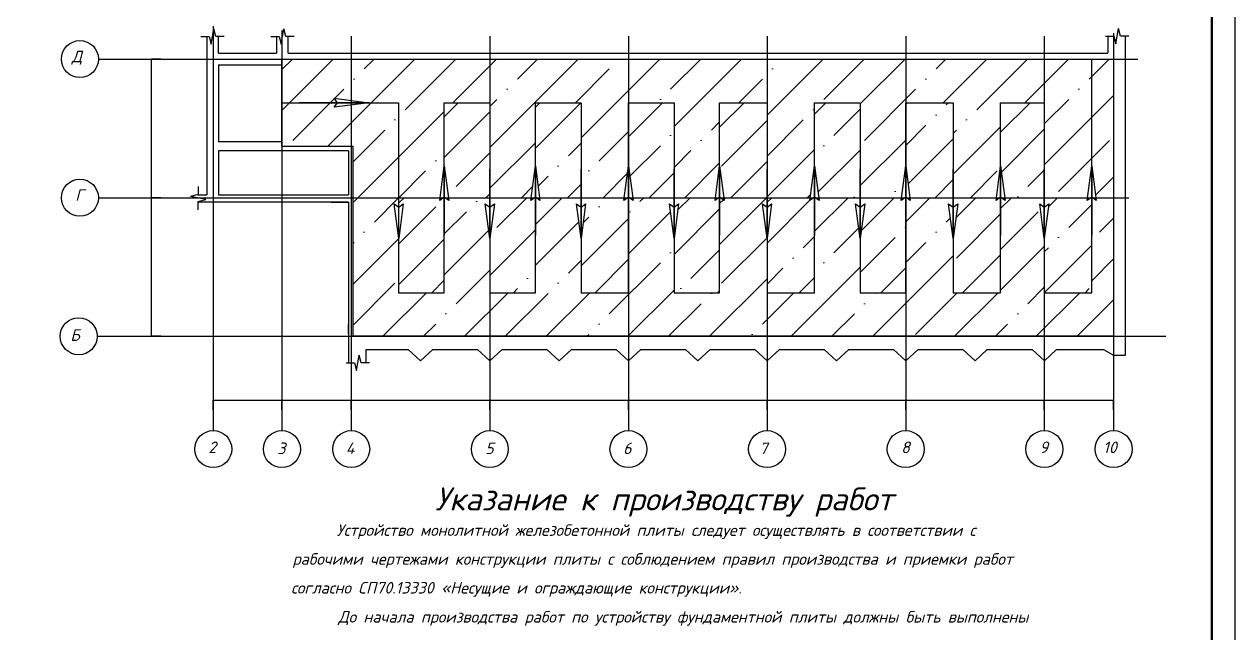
# Model space of a CAD drawing. Header units: millimetres. Extents: x -152693 to 518302, y -31658 to 793547.
# Drawn here: x 390013 to 416212, y 68402 to 81571 of the extents above; entities that cross this region are included whole.
import ezdxf

# ---------------------------------------------------------------- set-up
doc = ezdxf.new("R2010")
doc.units = ezdxf.units.MM
for name, pattern in [('K5LT_AXLED', [19.5, 15, -1.5, 1.5, -1.5]), ('K5LT_BASIC', [0]), ('K5LT_THIN', [0])]:
    doc.linetypes.add(name, pattern=pattern)
doc.layers.get('Defpoints').update_dxf_attribs({"color": 2})
doc.layers.add('PDF _Текст', color=7, linetype='Continuous')
doc.layers.add('Слой 1', color=7, linetype='Continuous')
doc.layers.add('Несущие линии', color=1, linetype='Continuous', lineweight=50)
doc.styles.add('PDF ISOCPEUR Italic', font='isocpeui.ttf')
doc.styles.add('стиль4', font='isocpeui.ttf', dxfattribs={"height": 2.5})
doc.dimstyles.new('Копия(3) ISO-25', dxfattribs={"dimtxt": 2, "dimasz": 2.5, "dimexe": 1.25, "dimexo": 0.3, "dimgap": 0.3, "dimtad": 1, "dimzin": 9, "dimtxsty": 'стиль4', "dimblk": 'OBLIQUE', "dimcen": 2.5, "dimdle": 1, "dimadec": 0, "dimazin": 0, "dimtfac": 1, "dimtmove": 0, "dimatfit": 3, "dimfxl": 1, "dimarcsym": 0})

# ---------------------------------------------------------------- blocks, each defined once
blk = doc.blocks.new('AUDIT_I_201116144923-1853')
at = {"layer": 'Слой 1', "color": 150, "linetype": 'K5LT_THIN'}
for p, q in [((112.92, 214.33), (112.17, 215.32)), ((112.17, 215.32), (119.67, 214.33)), ((119.67, 214.33), (104.67, 214.33)), ((119.67, 214.33), (112.17, 213.34)), ((112.17, 213.34), (112.92, 214.33))]:
    blk.add_line(p, q, dxfattribs=at)
at = {"layer": 'Слой 1'}
for points in [[(119.67, 214.33), (112.92, 214.33), (112.17, 215.32), (119.67, 214.33)], [(112.92, 214.33), (119.67, 214.33), (112.17, 213.34), (112.92, 214.33)]]:
    blk.add_solid(points, dxfattribs=at)
blk = doc.blocks.new('AUDIT_I_201116144923-1854')
at = {"layer": 'Слой 1', "color": 150, "linetype": 'K5LT_THIN'}
for p, q in [((126.16, 184.94), (126.16, 199.94)), ((126.16, 184.94), (125.17, 192.44)), ((125.17, 192.44), (126.16, 191.69)), ((126.16, 191.69), (127.14, 192.44)), ((127.14, 192.44), (126.16, 184.94))]:
    blk.add_line(p, q, dxfattribs=at)
at = {"layer": 'Слой 1'}
for points in [[(126.16, 184.94), (126.16, 191.69), (125.17, 192.44), (126.16, 184.94)], [(126.16, 184.94), (127.14, 192.44), (126.16, 191.69), (126.16, 184.94)]]:
    blk.add_solid(points, dxfattribs=at)
blk = doc.blocks.new('AUDIT_I_201116144923-1855')
at = {"layer": 'Слой 1', "color": 150, "linetype": 'K5LT_THIN'}
for p, q in [((135.04, 193.16), (136.02, 200.66)), ((136.02, 200.66), (137.01, 193.16)), ((136.02, 200.66), (136.02, 185.66)), ((136.02, 193.91), (135.04, 193.16)), ((137.01, 193.16), (136.02, 193.91))]:
    blk.add_line(p, q, dxfattribs=at)
at = {"layer": 'Слой 1'}
for points in [[(136.02, 193.91), (136.02, 200.66), (135.04, 193.16), (136.02, 193.91)], [(137.01, 193.16), (136.02, 200.66), (136.02, 193.91), (137.01, 193.16)]]:
    blk.add_solid(points, dxfattribs=at)
blk = doc.blocks.new('AUDIT_I_201116144923-1856')
at = {"layer": 'Слой 1', "color": 150, "linetype": 'K5LT_THIN'}
for p, q in [((145.89, 184.94), (145.89, 199.94)), ((145.89, 184.94), (144.9, 192.44)), ((144.9, 192.44), (145.89, 191.69)), ((145.89, 191.69), (146.88, 192.44)), ((146.88, 192.44), (145.89, 184.94))]:
    blk.add_line(p, q, dxfattribs=at)
at = {"layer": 'Слой 1'}
for points in [[(145.89, 184.94), (145.89, 191.69), (144.9, 192.44), (145.89, 184.94)], [(145.89, 184.94), (146.88, 192.44), (145.89, 191.69), (145.89, 184.94)]]:
    blk.add_solid(points, dxfattribs=at)
blk = doc.blocks.new('AUDIT_I_201116144923-1857')
at = {"layer": 'Слой 1', "color": 150, "linetype": 'K5LT_THIN'}
for p, q in [((154.77, 193.16), (155.76, 200.66)), ((155.76, 200.66), (156.74, 193.16)), ((155.76, 200.66), (155.76, 185.66)), ((155.76, 193.91), (154.77, 193.16)), ((156.74, 193.16), (155.76, 193.91))]:
    blk.add_line(p, q, dxfattribs=at)
at = {"layer": 'Слой 1'}
for points in [[(155.76, 193.91), (155.76, 200.66), (154.77, 193.16), (155.76, 193.91)], [(156.74, 193.16), (155.76, 200.66), (155.76, 193.91), (156.74, 193.16)]]:
    blk.add_solid(points, dxfattribs=at)
blk = doc.blocks.new('AUDIT_I_201116144923-1858')
at = {"layer": 'Слой 1', "color": 150, "linetype": 'K5LT_THIN'}
for p, q in [((165.62, 184.94), (165.62, 199.94)), ((165.62, 184.94), (164.64, 192.44)), ((164.64, 192.44), (165.62, 191.69)), ((165.62, 191.69), (166.61, 192.44)), ((166.61, 192.44), (165.62, 184.94))]:
    blk.add_line(p, q, dxfattribs=at)
at = {"layer": 'Слой 1'}
for points in [[(165.62, 184.94), (165.62, 191.69), (164.64, 192.44), (165.62, 184.94)], [(165.62, 184.94), (166.61, 192.44), (165.62, 191.69), (165.62, 184.94)]]:
    blk.add_solid(points, dxfattribs=at)
blk = doc.blocks.new('AUDIT_I_201116144923-1859')
at = {"layer": 'Слой 1', "color": 150, "linetype": 'K5LT_THIN'}
for p, q in [((174.9, 193.16), (175.89, 200.66)), ((175.89, 200.66), (176.88, 193.16)), ((175.89, 200.66), (175.89, 185.66)), ((175.89, 193.91), (174.9, 193.16)), ((176.88, 193.16), (175.89, 193.91))]:
    blk.add_line(p, q, dxfattribs=at)
at = {"layer": 'Слой 1'}
for points in [[(175.89, 193.91), (175.89, 200.66), (174.9, 193.16), (175.89, 193.91)], [(176.88, 193.16), (175.89, 200.66), (175.89, 193.91), (176.88, 193.16)]]:
    blk.add_solid(points, dxfattribs=at)
blk = doc.blocks.new('AUDIT_I_201116144923-1860')
at = {"layer": 'Слой 1', "color": 150, "linetype": 'K5LT_THIN'}
for p, q in [((185.76, 184.94), (185.76, 199.94)), ((185.76, 184.94), (184.77, 192.44)), ((184.77, 192.44), (185.76, 191.69)), ((185.76, 191.69), (186.74, 192.44)), ((186.74, 192.44), (185.76, 184.94))]:
    blk.add_line(p, q, dxfattribs=at)
at = {"layer": 'Слой 1'}
for points in [[(185.76, 184.94), (185.76, 191.69), (184.77, 192.44), (185.76, 184.94)], [(185.76, 184.94), (186.74, 192.44), (185.76, 191.69), (185.76, 184.94)]]:
    blk.add_solid(points, dxfattribs=at)
blk = doc.blocks.new('AUDIT_I_201116144923-1861')
at = {"layer": 'Слой 1', "color": 150, "linetype": 'K5LT_THIN'}
for p, q in [((194.64, 193.16), (195.62, 200.66)), ((195.62, 200.66), (196.61, 193.16)), ((195.62, 200.66), (195.62, 185.66)), ((195.62, 193.91), (194.64, 193.16)), ((196.61, 193.16), (195.62, 193.91))]:
    blk.add_line(p, q, dxfattribs=at)
at = {"layer": 'Слой 1'}
for points in [[(195.62, 193.91), (195.62, 200.66), (194.64, 193.16), (195.62, 193.91)], [(196.61, 193.16), (195.62, 200.66), (195.62, 193.91), (196.61, 193.16)]]:
    blk.add_solid(points, dxfattribs=at)
blk = doc.blocks.new('AUDIT_I_201116144923-1862')
at = {"layer": 'Слой 1', "color": 150, "linetype": 'K5LT_THIN'}
for p, q in [((205.89, 184.94), (205.89, 199.94)), ((205.89, 184.94), (204.9, 192.44)), ((204.9, 192.44), (205.89, 191.69)), ((205.89, 191.69), (206.88, 192.44)), ((206.88, 192.44), (205.89, 184.94))]:
    blk.add_line(p, q, dxfattribs=at)
at = {"layer": 'Слой 1'}
for points in [[(205.89, 184.94), (205.89, 191.69), (204.9, 192.44), (205.89, 184.94)], [(205.89, 184.94), (206.88, 192.44), (205.89, 191.69), (205.89, 184.94)]]:
    blk.add_solid(points, dxfattribs=at)
blk = doc.blocks.new('AUDIT_I_201116144923-1863')
at = {"layer": 'Слой 1', "color": 150, "linetype": 'K5LT_THIN'}
for p, q in [((215.17, 193.16), (216.16, 200.66)), ((216.16, 200.66), (217.14, 193.16)), ((216.16, 200.66), (216.16, 185.66)), ((216.16, 193.91), (215.17, 193.16)), ((217.14, 193.16), (216.16, 193.91))]:
    blk.add_line(p, q, dxfattribs=at)
at = {"layer": 'Слой 1'}
for points in [[(216.16, 193.91), (216.16, 200.66), (215.17, 193.16), (216.16, 193.91)], [(217.14, 193.16), (216.16, 200.66), (216.16, 193.91), (217.14, 193.16)]]:
    blk.add_solid(points, dxfattribs=at)
blk = doc.blocks.new('AUDIT_I_201116144923-1864')
at = {"layer": 'Слой 1', "color": 150, "linetype": 'K5LT_THIN'}
for p, q in [((226.02, 184.94), (226.02, 199.94)), ((226.02, 184.94), (225.04, 192.44)), ((225.04, 192.44), (226.02, 191.69)), ((226.02, 191.69), (227.01, 192.44)), ((227.01, 192.44), (226.02, 184.94))]:
    blk.add_line(p, q, dxfattribs=at)
at = {"layer": 'Слой 1'}
for points in [[(226.02, 184.94), (226.02, 191.69), (225.04, 192.44), (226.02, 184.94)], [(226.02, 184.94), (227.01, 192.44), (226.02, 191.69), (226.02, 184.94)]]:
    blk.add_solid(points, dxfattribs=at)
blk = doc.blocks.new('AUDIT_I_201116144923-1865')
at = {"layer": 'Слой 1', "color": 150, "linetype": 'K5LT_THIN'}
for p, q in [((234.9, 193.16), (235.89, 200.66)), ((235.89, 200.66), (236.88, 193.16)), ((235.89, 200.66), (235.89, 185.66)), ((235.89, 193.91), (234.9, 193.16)), ((236.88, 193.16), (235.89, 193.91))]:
    blk.add_line(p, q, dxfattribs=at)
at = {"layer": 'Слой 1'}
for points in [[(235.89, 193.91), (235.89, 200.66), (234.9, 193.16), (235.89, 193.91)], [(236.88, 193.16), (235.89, 200.66), (235.89, 193.91), (236.88, 193.16)]]:
    blk.add_solid(points, dxfattribs=at)
blk = doc.blocks.new('AUDIT_I_201116144923-1866')
at = {"layer": 'Слой 1', "color": 150, "linetype": 'K5LT_THIN'}
for p, q in [((246.16, 184.94), (246.16, 199.94)), ((246.16, 184.94), (245.17, 192.44)), ((245.17, 192.44), (246.16, 191.69)), ((246.16, 191.69), (247.14, 192.44)), ((247.14, 192.44), (246.16, 184.94))]:
    blk.add_line(p, q, dxfattribs=at)
at = {"layer": 'Слой 1'}
for points in [[(246.16, 184.94), (246.16, 191.69), (245.17, 192.44), (246.16, 184.94)], [(246.16, 184.94), (247.14, 192.44), (246.16, 191.69), (246.16, 184.94)]]:
    blk.add_solid(points, dxfattribs=at)
blk = doc.blocks.new('AUDIT_I_201116144923-1867')
at = {"layer": 'Слой 1', "color": 150, "linetype": 'K5LT_THIN'}
for p, q in [((255.44, 193.16), (256.42, 200.66)), ((256.42, 200.66), (257.41, 193.16)), ((256.42, 200.66), (256.42, 185.66)), ((256.42, 193.91), (255.44, 193.16)), ((257.41, 193.16), (256.42, 193.91))]:
    blk.add_line(p, q, dxfattribs=at)
at = {"layer": 'Слой 1'}
for points in [[(256.42, 193.91), (256.42, 200.66), (255.44, 193.16), (256.42, 193.91)], [(257.41, 193.16), (256.42, 200.66), (256.42, 193.91), (257.41, 193.16)]]:
    blk.add_solid(points, dxfattribs=at)
blk = doc.blocks.new('AUDIT_I_201116144923-1868')
at = {"layer": 'Слой 1', "color": 150, "linetype": 'K5LT_THIN'}
for p, q in [((265.89, 184.94), (265.89, 199.94)), ((265.89, 184.94), (264.9, 192.44)), ((264.9, 192.44), (265.89, 191.69)), ((265.89, 191.69), (266.88, 192.44)), ((266.88, 192.44), (265.89, 184.94))]:
    blk.add_line(p, q, dxfattribs=at)
at = {"layer": 'Слой 1'}
for points in [[(265.89, 184.94), (265.89, 191.69), (264.9, 192.44), (265.89, 184.94)], [(265.89, 184.94), (266.88, 192.44), (265.89, 191.69), (265.89, 184.94)]]:
    blk.add_solid(points, dxfattribs=at)
blk = doc.blocks.new('AUDIT_I_201116144923-1869')
at = {"layer": 'Слой 1', "color": 150, "linetype": 'K5LT_THIN'}
for p, q in [((275.17, 193.16), (276.16, 200.66)), ((276.16, 200.66), (277.14, 193.16)), ((276.16, 200.66), (276.16, 185.66)), ((276.16, 193.91), (275.17, 193.16)), ((277.14, 193.16), (276.16, 193.91))]:
    blk.add_line(p, q, dxfattribs=at)
at = {"layer": 'Слой 1'}
for points in [[(276.16, 193.91), (276.16, 200.66), (275.17, 193.16), (276.16, 193.91)], [(277.14, 193.16), (276.16, 200.66), (276.16, 193.91), (277.14, 193.16)]]:
    blk.add_solid(points, dxfattribs=at)
blk = doc.blocks.new('_Oblique')
at = {"color": 0, "linetype": 'ByBlock', "lineweight": -2}
blk.add_line((-0.5, -0.5), (0.5, 0.5), dxfattribs=at)
blk = doc.blocks.new('*D241')
at = {"color": 0, "lineweight": -2, "transparency": 16777216}
for p, q in [((392973, 77817), (392765, 77817)), ((392766, 74816), (392766, 77818)), ((392973, 74817), (392765, 74817))]:
    blk.add_line(p, q, dxfattribs=at)
at = {"layer": 'Defpoints', "color": 0, "transparency": 16777216}
for p in [(392766, 77817), (392974, 77817), (392974, 74817)]:
    blk.add_point(p, dxfattribs=at)
at = {"color": 0, "lineweight": -2, "transparency": 16777216, "xscale": 2.5, "yscale": 2.5, "zscale": 2.5}
for p, rotation in [((392766, 77817), 90), ((392766, 74817), 270)]:
    blk.add_blockref('_Oblique', p, dxfattribs=dict(at, rotation=rotation))
at = {"color": 0, "lineweight": 9, "transparency": 16777216, "insert": (392765, 75829), "char_height": 2.5, "attachment_point": 5, "rotation": 90, "style": 'стиль4'}
blk.add_mtext('6000', dxfattribs=at)
blk = doc.blocks.new('*D242')
at = {"color": 0, "lineweight": -2, "transparency": 16777216}
for p, q in [((392973, 80817), (392765, 80817)), ((392766, 77816), (392766, 80818)), ((392973, 77817), (392765, 77817))]:
    blk.add_line(p, q, dxfattribs=at)
at = {"layer": 'Defpoints', "color": 0, "transparency": 16777216}
for p in [(392766, 80817), (392974, 80817), (392974, 77817)]:
    blk.add_point(p, dxfattribs=at)
at = {"color": 0, "lineweight": -2, "transparency": 16777216, "xscale": 2.5, "yscale": 2.5, "zscale": 2.5}
for p, rotation in [((392766, 80817), 90), ((392766, 77817), 270)]:
    blk.add_blockref('_Oblique', p, dxfattribs=dict(at, rotation=rotation))
at = {"color": 0, "lineweight": 9, "transparency": 16777216, "insert": (392765, 78829), "char_height": 2.5, "attachment_point": 5, "rotation": 90, "style": 'стиль4'}
blk.add_mtext('6000', dxfattribs=at)
blk = doc.blocks.new('*D243')
at = {"color": 0, "lineweight": -2, "transparency": 16777216}
for p, q in [((394103, 73436), (395591, 73436)), ((394104, 73229), (394104, 73438)), ((395590, 73229), (395590, 73438))]:
    blk.add_line(p, q, dxfattribs=at)
at = {"layer": 'Defpoints', "color": 0, "transparency": 16777216}
for p in [(395590, 73436), (394104, 73229), (395590, 73229)]:
    blk.add_point(p, dxfattribs=at)
at = {"color": 0, "lineweight": -2, "transparency": 16777216, "xscale": 2.5, "yscale": 2.5, "zscale": 2.5, "rotation": 180}
blk.add_blockref('_Oblique', (394104, 73436), dxfattribs=at)
at = {"color": 0, "lineweight": -2, "transparency": 16777216, "xscale": 2.5, "yscale": 2.5, "zscale": 2.5}
blk.add_blockref('_Oblique', (395590, 73436), dxfattribs=at)
at = {"color": 0, "lineweight": 9, "transparency": 16777216, "insert": (394847, 73438), "char_height": 2.5, "attachment_point": 5, "style": 'стиль4'}
blk.add_mtext('3000', dxfattribs=at)
blk = doc.blocks.new('*D244')
at = {"color": 0, "lineweight": -2, "transparency": 16777216}
for p, q in [((395589, 73436), (397091, 73436)), ((395590, 73229), (395590, 73438)), ((397090, 73229), (397090, 73438))]:
    blk.add_line(p, q, dxfattribs=at)
at = {"layer": 'Defpoints', "color": 0, "transparency": 16777216}
for p in [(397090, 73436), (395590, 73229), (397090, 73229)]:
    blk.add_point(p, dxfattribs=at)
at = {"color": 0, "lineweight": -2, "transparency": 16777216, "xscale": 2.5, "yscale": 2.5, "zscale": 2.5, "rotation": 180}
blk.add_blockref('_Oblique', (395590, 73436), dxfattribs=at)
at = {"color": 0, "lineweight": -2, "transparency": 16777216, "xscale": 2.5, "yscale": 2.5, "zscale": 2.5}
blk.add_blockref('_Oblique', (397090, 73436), dxfattribs=at)
at = {"color": 0, "lineweight": 9, "transparency": 16777216, "insert": (396340, 73438), "char_height": 2.5, "attachment_point": 5, "style": 'стиль4'}
blk.add_mtext('3000', dxfattribs=at)
blk = doc.blocks.new('*D245')
at = {"color": 0, "lineweight": -2, "transparency": 16777216}
for p, q in [((397089, 73436), (400091, 73436)), ((397090, 73229), (397090, 73438)), ((400090, 73229), (400090, 73438))]:
    blk.add_line(p, q, dxfattribs=at)
at = {"layer": 'Defpoints', "color": 0, "transparency": 16777216}
for p in [(400090, 73436), (397090, 73229), (400090, 73229)]:
    blk.add_point(p, dxfattribs=at)
at = {"color": 0, "lineweight": -2, "transparency": 16777216, "xscale": 2.5, "yscale": 2.5, "zscale": 2.5, "rotation": 180}
blk.add_blockref('_Oblique', (397090, 73436), dxfattribs=at)
at = {"color": 0, "lineweight": -2, "transparency": 16777216, "xscale": 2.5, "yscale": 2.5, "zscale": 2.5}
blk.add_blockref('_Oblique', (400090, 73436), dxfattribs=at)
at = {"color": 0, "lineweight": 9, "transparency": 16777216, "insert": (398102, 73438), "char_height": 2.5, "attachment_point": 5, "style": 'стиль4'}
blk.add_mtext('6000', dxfattribs=at)
blk = doc.blocks.new('*D246')
at = {"color": 0, "lineweight": -2, "transparency": 16777216}
for p, q in [((400089, 73436), (403091, 73436)), ((400090, 73229), (400090, 73438)), ((403090, 73229), (403090, 73438))]:
    blk.add_line(p, q, dxfattribs=at)
at = {"layer": 'Defpoints', "color": 0, "transparency": 16777216}
for p in [(403090, 73436), (400090, 73229), (403090, 73229)]:
    blk.add_point(p, dxfattribs=at)
at = {"color": 0, "lineweight": -2, "transparency": 16777216, "xscale": 2.5, "yscale": 2.5, "zscale": 2.5, "rotation": 180}
blk.add_blockref('_Oblique', (400090, 73436), dxfattribs=at)
at = {"color": 0, "lineweight": -2, "transparency": 16777216, "xscale": 2.5, "yscale": 2.5, "zscale": 2.5}
blk.add_blockref('_Oblique', (403090, 73436), dxfattribs=at)
at = {"color": 0, "lineweight": 9, "transparency": 16777216, "insert": (401102, 73438), "char_height": 2.5, "attachment_point": 5, "style": 'стиль4'}
blk.add_mtext('6000', dxfattribs=at)
blk = doc.blocks.new('*D247')
at = {"color": 0, "lineweight": -2, "transparency": 16777216}
for p, q in [((403089, 73436), (406091, 73436)), ((403090, 73229), (403090, 73438)), ((406090, 73229), (406090, 73438))]:
    blk.add_line(p, q, dxfattribs=at)
at = {"layer": 'Defpoints', "color": 0, "transparency": 16777216}
for p in [(406090, 73436), (403090, 73229), (406090, 73229)]:
    blk.add_point(p, dxfattribs=at)
at = {"color": 0, "lineweight": -2, "transparency": 16777216, "xscale": 2.5, "yscale": 2.5, "zscale": 2.5, "rotation": 180}
blk.add_blockref('_Oblique', (403090, 73436), dxfattribs=at)
at = {"color": 0, "lineweight": -2, "transparency": 16777216, "xscale": 2.5, "yscale": 2.5, "zscale": 2.5}
blk.add_blockref('_Oblique', (406090, 73436), dxfattribs=at)
at = {"color": 0, "lineweight": 9, "transparency": 16777216, "insert": (404102, 73438), "char_height": 2.5, "attachment_point": 5, "style": 'стиль4'}
blk.add_mtext('6000', dxfattribs=at)
blk = doc.blocks.new('*D248')
at = {"color": 0, "lineweight": -2, "transparency": 16777216}
for p, q in [((406089, 73436), (409091, 73436)), ((406090, 73229), (406090, 73438)), ((409090, 73229), (409090, 73438))]:
    blk.add_line(p, q, dxfattribs=at)
at = {"layer": 'Defpoints', "color": 0, "transparency": 16777216}
for p in [(409090, 73436), (406090, 73229), (409090, 73229)]:
    blk.add_point(p, dxfattribs=at)
at = {"color": 0, "lineweight": -2, "transparency": 16777216, "xscale": 2.5, "yscale": 2.5, "zscale": 2.5, "rotation": 180}
blk.add_blockref('_Oblique', (406090, 73436), dxfattribs=at)
at = {"color": 0, "lineweight": -2, "transparency": 16777216, "xscale": 2.5, "yscale": 2.5, "zscale": 2.5}
blk.add_blockref('_Oblique', (409090, 73436), dxfattribs=at)
at = {"color": 0, "lineweight": 9, "transparency": 16777216, "insert": (407102, 73438), "char_height": 2.5, "attachment_point": 5, "style": 'стиль4'}
blk.add_mtext('6000', dxfattribs=at)
blk = doc.blocks.new('*D249')
at = {"color": 0, "lineweight": -2, "transparency": 16777216}
for p, q in [((409089, 73436), (412091, 73436)), ((409090, 73229), (409090, 73438)), ((412090, 73229), (412090, 73438))]:
    blk.add_line(p, q, dxfattribs=at)
at = {"layer": 'Defpoints', "color": 0, "transparency": 16777216}
for p in [(412090, 73436), (409090, 73229), (412090, 73229)]:
    blk.add_point(p, dxfattribs=at)
at = {"color": 0, "lineweight": -2, "transparency": 16777216, "xscale": 2.5, "yscale": 2.5, "zscale": 2.5, "rotation": 180}
blk.add_blockref('_Oblique', (409090, 73436), dxfattribs=at)
at = {"color": 0, "lineweight": -2, "transparency": 16777216, "xscale": 2.5, "yscale": 2.5, "zscale": 2.5}
blk.add_blockref('_Oblique', (412090, 73436), dxfattribs=at)
at = {"color": 0, "lineweight": 9, "transparency": 16777216, "insert": (410102, 73438), "char_height": 2.5, "attachment_point": 5, "style": 'стиль4'}
blk.add_mtext('6000', dxfattribs=at)
blk = doc.blocks.new('*D250')
at = {"color": 0, "lineweight": -2, "transparency": 16777216}
for p, q in [((412089, 73436), (413591, 73436)), ((412090, 73229), (412090, 73438)), ((413590, 73229), (413590, 73438))]:
    blk.add_line(p, q, dxfattribs=at)
at = {"layer": 'Defpoints', "color": 0, "transparency": 16777216}
for p in [(413590, 73436), (412090, 73229), (413590, 73229)]:
    blk.add_point(p, dxfattribs=at)
at = {"color": 0, "lineweight": -2, "transparency": 16777216, "xscale": 2.5, "yscale": 2.5, "zscale": 2.5, "rotation": 180}
blk.add_blockref('_Oblique', (412090, 73436), dxfattribs=at)
at = {"color": 0, "lineweight": -2, "transparency": 16777216, "xscale": 2.5, "yscale": 2.5, "zscale": 2.5}
blk.add_blockref('_Oblique', (413590, 73436), dxfattribs=at)
at = {"color": 0, "lineweight": 9, "transparency": 16777216, "insert": (412840, 73438), "char_height": 2.5, "attachment_point": 5, "style": 'стиль4'}
blk.add_mtext('3000', dxfattribs=at)
blk = doc.blocks.new('AUDIT_I_201116144923-1885')
at = {"layer": 'Слой 1', "color": 150, "linetype": 'K5LT_THIN'}
for p, q in [((82.73, 194.43), (81.07, 194)), ((84.39, 193.4), (81.07, 194)), ((82.73, 196.23), (82.73, 194.43)), ((82.73, 192.96), (84.39, 193.4)), ((82.73, 191.17), (82.73, 192.96))]:
    blk.add_line(p, q, dxfattribs=at)
blk = doc.blocks.new('AUDIT_I_201116144923-1886')
at = {"layer": 'Слой 1', "color": 150, "linetype": 'K5LT_THIN'}
for p, q in [((114.78, 158.06), (116.57, 158.06)), ((116.57, 158.06), (117.01, 156.4)), ((117.01, 156.4), (117.61, 159.72)), ((118.05, 158.06), (117.61, 159.72)), ((119.84, 158.06), (118.05, 158.06))]:
    blk.add_line(p, q, dxfattribs=at)
blk = doc.blocks.new('AUDIT_I_201116144923-1887')
at = {"layer": 'Слой 1', "color": 150, "linetype": 'K5LT_THIN'}
for p, q in [((279.1, 228.72), (280.9, 228.72)), ((280.9, 228.72), (281.33, 227.06)), ((281.33, 227.06), (281.93, 230.37)), ((282.37, 228.72), (281.93, 230.37)), ((284.16, 228.72), (282.37, 228.72))]:
    blk.add_line(p, q, dxfattribs=at)
blk = doc.blocks.new('AUDIT_I_201116144923-1888')
at = {"layer": 'Слой 1', "color": 150, "linetype": 'K5LT_THIN'}
for p, q in [((83.36, 228.68), (85.15, 228.68)), ((85.15, 228.68), (85.59, 227.02)), ((85.59, 227.02), (86.19, 230.34)), ((86.62, 228.68), (86.19, 230.34)), ((88.42, 228.68), (86.62, 228.68))]:
    blk.add_line(p, q, dxfattribs=at)
blk = doc.blocks.new('AUDIT_I_201116144923-1889')
at = {"layer": 'Слой 1', "color": 150, "linetype": 'K5LT_THIN'}
for p, q in [((98.47, 228.68), (100.26, 228.68)), ((100.26, 228.68), (100.7, 227.02)), ((100.7, 227.02), (101.3, 230.34)), ((101.73, 228.68), (101.3, 230.34)), ((103.53, 228.68), (101.73, 228.68))]:
    blk.add_line(p, q, dxfattribs=at)

msp = doc.modelspace()

# ---------------------------------------------------------------- hatches: boundary and pattern name
at = {"linetype": 'Continuous', "lineweight": 0}
h = msp.add_hatch(dxfattribs=at)
h.set_pattern_fill('ANSI35', color=256, scale=5000, style=0)
h.set_pattern_definition([(45, (381240.2, 61821.2), (-883.883, 883.883), []), (45, (382124, 61821.2), (-883.883, 883.883), [1562.5, -312.5, 0, -312.5])])
h.paths.add_polyline_path([(397089.98309, 80817.03005), (395589.98309, 80817.03005), (395589.98309, 79872.52213), (396793.03778, 79872.52213), (396718.03778, 79971.26113), (397089.98309, 79922.29378)])
h.paths.add_polyline_path([(397089.98309, 79822.75047), (396718.03778, 79773.78313), (396793.03778, 79872.52213), (395968.03778, 79872.52213), (395589.98309, 79872.52213), (395589.98309, 78928.01421), (397089.98309, 78928.01421)])
h.paths.add_polyline_path([(398116.64976, 79872.52213), (397468.03778, 79872.52213), (397089.98309, 79822.75047), (397089.98309, 78928.01421), (397129.98309, 78928.01421), (397129.98309, 77817.03005), (398116.64976, 77817.03005), (398116.64976, 78433.73572)])
h.paths.add_polyline_path([(400089.98309, 80817.03005), (397089.98309, 80817.03005), (397089.98309, 79922.29378), (397468.03778, 79872.52213), (398116.64976, 79872.52213), (398116.64976, 77817.03005), (399012.66718, 77817.03005), (399103.31643, 78505.58202), (399103.31643, 79872.52213), (400089.98309, 79872.52213)])
h.paths.add_polyline_path([(403089.98309, 80817.03005), (400089.98309, 80817.03005), (400089.98309, 77817.03005), (400986.00052, 77817.03005), (401076.64976, 78505.58202), (401076.64976, 79872.52213), (402063.31643, 79872.52213), (402063.31643, 77817.03005), (402999.33385, 77817.03005), (403089.98309, 78505.58202), (403089.98309, 79872.52213)])
h.paths.add_polyline_path([(406089.98309, 80817.03005), (403089.98309, 80817.03005), (403089.98309, 79872.52213), (404076.64976, 79872.52213), (404076.64976, 77817.03005), (404972.66718, 77817.03005), (405063.31643, 78505.58202), (405063.31643, 79872.52213), (406089.98309, 79872.52213)])
h.paths.add_polyline_path([(409089.98309, 80817.03005), (406089.98309, 80817.03005), (406089.98309, 77817.03005), (407026.00052, 77817.03005), (407116.64976, 78505.58202), (407116.64976, 79872.52213), (408103.31643, 79872.52213), (408103.31643, 77817.03005), (408999.33385, 77817.03005), (409089.98309, 78505.58202), (409089.98309, 79872.52213)])
h.paths.add_polyline_path([(412089.98309, 80817.03005), (409089.98309, 80817.03005), (409089.98309, 79872.52213), (410116.64976, 79872.52213), (410116.64976, 77817.03005), (411052.66718, 77817.03005), (411143.31643, 78505.58202), (411143.31643, 79872.52213), (412089.98309, 79872.52213)])
h.paths.add_polyline_path([(413116.64976, 80817.03005), (412089.98309, 80817.03005), (412089.98309, 77817.03005), (413026.00052, 77817.03005), (413116.64976, 78505.58202)])
h.paths.add_polyline_path([(413589.98309, 80817.03005), (413116.64976, 80817.03005), (413116.64976, 78505.58202), (413207.299, 77817.03005), (413589.98309, 77817.03005)])
h.paths.add_polyline_path([(413589.98309, 77817.03005), (413207.299, 77817.03005), (413215.38876, 77755.58202), (413134.4912, 77817.03005), (413116.64976, 77817.03005), (413116.64976, 77005.58202), (413116.64976, 75761.53797), (412089.98309, 75761.53797), (412089.98309, 74817.03005), (413589.98309, 74817.03005)])
h.paths.add_polyline_path([(412089.98309, 76933.73572), (411991.24409, 77683.73572), (412089.98309, 77608.73572), (412089.98309, 77817.03005), (411233.96567, 77817.03005), (411242.05542, 77755.58202), (411161.15787, 77817.03005), (411143.31643, 77817.03005), (411143.31643, 77005.58202), (411143.31643, 75761.53797), (410116.64976, 75761.53797), (410116.64976, 76933.73572), (410017.91076, 77683.73572), (410116.64976, 77608.73572), (410116.64976, 77817.03005), (409180.63234, 77817.03005), (409188.72209, 77755.58202), (409107.82454, 77817.03005), (409089.98309, 77817.03005), (409089.98309, 77005.58202), (409089.98309, 75761.53797), (409089.98309, 74817.03005), (412089.98309, 74817.03005)])
h.paths.add_polyline_path([(409089.98309, 75761.53797), (408103.31643, 75761.53797), (408103.31643, 76933.73572), (408004.57743, 77683.73572), (408103.31643, 77608.73572), (408103.31643, 77817.03005), (407207.299, 77817.03005), (407215.38876, 77755.58202), (407134.4912, 77817.03005), (407116.64976, 77817.03005), (407116.64976, 77005.58202), (407116.64976, 75761.53797), (406089.98309, 75761.53797), (406089.98309, 74817.03005), (409089.98309, 74817.03005)])
h.paths.add_polyline_path([(406089.98309, 76933.73572), (405991.24409, 77683.73572), (406089.98309, 77608.73572), (406089.98309, 77817.03005), (405153.96567, 77817.03005), (405162.05542, 77755.58202), (405081.15787, 77817.03005), (405063.31643, 77817.03005), (405063.31643, 77005.58202), (405063.31643, 75761.53797), (404076.64976, 75761.53797), (404076.64976, 76933.73572), (403977.91076, 77683.73572), (404076.64976, 77608.73572), (404076.64976, 77817.03005), (403180.63234, 77817.03005), (403188.72209, 77755.58202), (403107.82454, 77817.03005), (403089.98309, 77817.03005), (403089.98309, 77005.58202), (403089.98309, 75761.53797), (403089.98309, 74817.03005), (406089.98309, 74817.03005)])
h.paths.add_polyline_path([(403089.98309, 75761.53797), (402063.31643, 75761.53797), (402063.31643, 76933.73572), (401964.57743, 77683.73572), (402063.31643, 77608.73572), (402063.31643, 77817.03005), (401167.299, 77817.03005), (401175.38876, 77755.58202), (401094.4912, 77817.03005), (401076.64976, 77817.03005), (401076.64976, 77005.58202), (401076.64976, 75761.53797), (400089.98309, 75761.53797), (400089.98309, 74817.03005), (403089.98309, 74817.03005)])
h.paths.add_polyline_path([(400089.98309, 76933.73572), (399991.24409, 77683.73572), (400089.98309, 77608.73572), (400089.98309, 77817.03005), (399193.96567, 77817.03005), (399202.05542, 77755.58202), (399121.15787, 77817.03005), (399103.31643, 77817.03005), (399103.31643, 77005.58202), (399103.31643, 75761.53797), (398116.64976, 75761.53797), (398116.64976, 76933.73572), (398017.91076, 77683.73572), (398116.64976, 77608.73572), (398116.64976, 77817.03005), (397129.98309, 77817.03005), (397129.98309, 74817.03005), (400089.98309, 74817.03005)])
h = msp.add_hatch(dxfattribs=at)
h.set_pattern_fill('ANSI35', color=256, scale=5000, style=0)
h.set_pattern_definition([(45, (381240.2, 64357.3), (-883.883, 883.883), []), (45, (382124, 64357.3), (-883.883, 883.883), [1562.5, -312.5, 0, -312.5])])
h.paths.add_polyline_path([(399103.31643, 77817.03005), (399085.47498, 77817.03005), (399004.57743, 77755.58202), (399012.66718, 77817.03005), (398116.64976, 77817.03005), (398116.64976, 77608.73572), (398215.38876, 77683.73572), (398116.64976, 76933.73572), (398116.64976, 75761.53797), (399103.31643, 75761.53797)])
h.paths.add_polyline_path([(400089.98309, 79872.52213), (399103.31643, 79872.52213), (399103.31643, 78505.58202), (399193.96567, 77817.03005), (400089.98309, 77817.03005), (400089.98309, 78433.73572)])
h.paths.add_polyline_path([(401076.64976, 78505.58202), (401167.299, 77817.03005), (402063.31643, 77817.03005), (402063.31643, 78433.73572), (402063.31643, 79872.52213), (401076.64976, 79872.52213)])
h.paths.add_polyline_path([(401076.64976, 77817.03005), (401058.80832, 77817.03005), (400977.91076, 77755.58202), (400986.00052, 77817.03005), (400089.98309, 77817.03005), (400089.98309, 77608.73572), (400188.72209, 77683.73572), (400089.98309, 76933.73572), (400089.98309, 75761.53797), (401076.64976, 75761.53797)])
h.paths.add_polyline_path([(403089.98309, 77817.03005), (403072.14165, 77817.03005), (402991.24409, 77755.58202), (402999.33385, 77817.03005), (402063.31643, 77817.03005), (402063.31643, 77608.73572), (402162.05542, 77683.73572), (402063.31643, 76933.73572), (402063.31643, 75761.53797), (403089.98309, 75761.53797)])
h.paths.add_polyline_path([(404076.64976, 79872.52213), (403089.98309, 79872.52213), (403089.98309, 78505.58202), (403180.63234, 77817.03005), (404076.64976, 77817.03005), (404076.64976, 78433.73572)])
h.paths.add_polyline_path([(405063.31643, 77817.03005), (405045.47498, 77817.03005), (404964.57743, 77755.58202), (404972.66718, 77817.03005), (404076.64976, 77817.03005), (404076.64976, 77608.73572), (404175.38876, 77683.73572), (404076.64976, 76933.73572), (404076.64976, 75761.53797), (405063.31643, 75761.53797)])
h.paths.add_polyline_path([(406089.98309, 79872.52213), (405063.31643, 79872.52213), (405063.31643, 78505.58202), (405153.96567, 77817.03005), (406089.98309, 77817.03005), (406089.98309, 78433.73572)])
h.paths.add_polyline_path([(407116.64976, 77817.03005), (407098.80832, 77817.03005), (407017.91076, 77755.58202), (407026.00052, 77817.03005), (406089.98309, 77817.03005), (406089.98309, 77608.73572), (406188.72209, 77683.73572), (406089.98309, 76933.73572), (406089.98309, 75761.53797), (407116.64976, 75761.53797)])
h.paths.add_polyline_path([(408103.31643, 79872.52213), (407116.64976, 79872.52213), (407116.64976, 78505.58202), (407207.299, 77817.03005), (408103.31643, 77817.03005), (408103.31643, 78433.73572)])
h.paths.add_polyline_path([(409089.98309, 77817.03005), (409072.14165, 77817.03005), (408991.24409, 77755.58202), (408999.33385, 77817.03005), (408103.31643, 77817.03005), (408103.31643, 77608.73572), (408202.05542, 77683.73572), (408103.31643, 76933.73572), (408103.31643, 75761.53797), (409089.98309, 75761.53797)])
h.paths.add_polyline_path([(410116.64976, 79872.52213), (409089.98309, 79872.52213), (409089.98309, 78505.58202), (409180.63234, 77817.03005), (410116.64976, 77817.03005), (410116.64976, 78433.73572)])
h.paths.add_polyline_path([(411143.31643, 77817.03005), (411125.47498, 77817.03005), (411044.57743, 77755.58202), (411052.66718, 77817.03005), (410116.64976, 77817.03005), (410116.64976, 77608.73572), (410215.38876, 77683.73572), (410116.64976, 76933.73572), (410116.64976, 75761.53797), (411143.31643, 75761.53797)])
h.paths.add_polyline_path([(411143.31643, 78505.58202), (411233.96567, 77817.03005), (412089.98309, 77817.03005), (412089.98309, 78433.73572), (412089.98309, 79872.52213), (411143.31643, 79872.52213)])
h.paths.add_polyline_path([(412089.98309, 75761.53797), (413116.64976, 75761.53797), (413116.64976, 77817.03005), (413098.80832, 77817.03005), (413017.91076, 77755.58202), (413026.00052, 77817.03005), (412089.98309, 77817.03005), (412089.98309, 77608.73572), (412188.72209, 77683.73572), (412089.98309, 76933.73572)])

# ---------------------------------------------------------------- linework, layer by layer
at = {"lineweight": 25}
msp.add_lwpolyline([(332111.93635, 114104.16935), (416211.93635, 114104.16935), (416211.93635, 54704.16935), (332111.93635, 54704.16935)], close=True, dxfattribs=at)
at = {"layer": 'Несущие линии', "color": 7}
msp.add_lwpolyline([(334111.93635, 55204.16935), (415711.93635, 55204.16935), (415711.93635, 113604.16935), (334111.93635, 113604.16935)], close=True, dxfattribs=at)
at = {"layer": 'Слой 1', "color": 150, "linetype": 'K5LT_AXLED'}
for p, q in [((394104.29596, 81531.26326), (394104.29596, 72777.44061)), ((395589.98309, 81432.9372), (395589.98309, 72777.44061)), ((397089.98309, 81309.02586), (397089.98309, 72777.44061)), ((400089.98309, 81309.02586), (400089.98309, 72777.44061)), ((403089.98309, 81309.02586), (403089.98309, 72777.44061)), ((406089.98309, 81309.02586), (406089.98309, 72777.44061)), ((409089.98309, 81309.02586), (409089.98309, 72777.44061)), ((412089.98309, 81309.02586), (412089.98309, 72777.44061)), ((413589.98309, 81377.95486), (413589.98309, 72777.44061)), ((391618.6681, 80817.03005), (414116.10374, 80817.03005)), ((391618.6681, 77817.03005), (413921.27493, 77817.03005)), ((391591.34324, 74817.03005), (414717.13278, 74817.03005))]:
    msp.add_line(p, q, dxfattribs=at)
at = {"layer": 'Слой 1', "color": 7, "linetype": 'K5LT_BASIC'}
for p, q in [((393964.98309, 81307.61237), (393964.98309, 77877.03005)), ((394214.98309, 80942.03005), (394214.98309, 81307.61237)), ((395476.18729, 81307.61237), (395476.18729, 80942.03005)), ((395726.18729, 80942.03005), (395726.18729, 81307.61237)), ((413460.88531, 81311.01065), (413460.88531, 80951.61675)), ((413847.48309, 74405.78005), (413847.48309, 81311.01065)), ((394214.98309, 80942.03005), (395476.18729, 80942.03005)), ((395726.18729, 80942.03005), (401714.98309, 80942.03005)), ((413034.33455, 80942.03005), (413462.48309, 80942.03005)), ((394214.98309, 80692.03005), (395589.98309, 80692.03005)), ((394214.98309, 80692.03005), (394214.98309, 79028.01421)), ((395589.98309, 79028.01421), (394214.98309, 79028.01421)), ((394214.98309, 78828.01421), (394214.98309, 77877.03005)), ((397029.98309, 78828.01421), (394214.98309, 78828.01421)), ((397029.98309, 78828.01421), (397029.98309, 77877.03005)), ((413847.48309, 75944.53005), (413847.48309, 78292.14688)), ((393773.87499, 77877.03005), (393964.98309, 77877.03005)), ((393773.87499, 77877.03005), (393964.98309, 77877.03005)), ((394214.98309, 77877.03005), (397029.98309, 77877.03005)), ((395639.98309, 77717.03005), (393773.87499, 77717.03005)), ((397029.98309, 77717.03005), (395639.98309, 77717.03005)), ((396654.98309, 77717.03005), (397029.98309, 77717.03005)), ((397029.98309, 77717.03005), (397029.98309, 74877.03005)), ((397029.98309, 74877.03005), (397029.98309, 75075.25561)), ((397029.98309, 74877.03005), (397029.98309, 74245.44093)), ((397415.31938, 74245.44093), (397415.31938, 74532.03005)), ((397415.31938, 74532.03005), (398324.42791, 74532.03005)), ((398324.42791, 74532.03005), (398590.31938, 74287.03005)), ((398590.31938, 74287.03005), (398856.21085, 74532.03005)), ((398856.21085, 74532.03005), (399824.42791, 74532.03005)), ((399824.42791, 74532.03005), (400090.31938, 74287.03005)), ((400090.31938, 74287.03005), (400356.21085, 74532.03005)), ((400356.21085, 74532.03005), (401324.42791, 74532.03005)), ((401324.42791, 74532.03005), (401590.31938, 74287.03005)), ((401590.31938, 74287.03005), (401856.21085, 74532.03005)), ((401856.21085, 74532.03005), (402824.42791, 74532.03005)), ((402824.42791, 74532.03005), (403090.31938, 74287.03005)), ((403090.31938, 74287.03005), (403356.21085, 74532.03005)), ((403345.31938, 74532.03005), (404324.42791, 74532.03005)), ((404324.42791, 74532.03005), (404590.31938, 74287.03005)), ((404590.31938, 74287.03005), (404856.21085, 74532.03005)), ((404856.21085, 74532.03005), (405824.42791, 74532.03005)), ((405824.42791, 74532.03005), (406090.31938, 74287.03005)), ((406090.31938, 74287.03005), (406356.21085, 74532.03005)), ((406356.21085, 74532.03005), (407324.42791, 74532.03005)), ((407324.42791, 74532.03005), (407590.31938, 74287.03005)), ((407590.31938, 74287.03005), (407856.21085, 74532.03005)), ((407856.21085, 74532.03005), (408824.42791, 74532.03005)), ((408824.42791, 74532.03005), (409090.31938, 74287.03005)), ((409090.31938, 74287.03005), (409356.21085, 74532.03005)), ((409356.21085, 74532.03005), (410324.42791, 74532.03005)), ((410324.42791, 74532.03005), (410590.31938, 74287.03005)), ((410590.31938, 74287.03005), (410856.21085, 74532.03005)), ((410856.21085, 74532.03005), (411824.42791, 74532.03005)), ((411824.42791, 74532.03005), (412090.31938, 74287.03005)), ((412090.31938, 74287.03005), (412356.21085, 74532.03005)), ((412356.21085, 74532.03005), (413373.44822, 74532.03005)), ((413373.44822, 74532.03005), (413590.31938, 74405.78005)), ((413590.31938, 74405.78005), (413847.48309, 74405.78005))]:
    msp.add_line(p, q, dxfattribs=at)
at = {"layer": 'Слой 1', "color": 7, "linetype": 'Continuous', "lineweight": 30}
for p, q in [((395589.98309, 80817.03005), (413589.98309, 80817.03005)), ((395589.98309, 78928.01421), (395589.98309, 80817.03005)), ((400214.98309, 80942.03005), (400714.98309, 80942.03005)), ((401714.98309, 80942.03005), (406464.98309, 80942.03005)), ((406464.98309, 80942.03005), (413034.33455, 80942.03005)), ((410964.98309, 80942.03005), (412284.33455, 80942.03005)), ((413116.64976, 75761.53797), (413116.64976, 80817.03005)), ((413589.98309, 80817.03005), (413589.98309, 74817.03005)), ((395589.98309, 79872.52213), (398116.64976, 79872.52213)), ((398116.64976, 79872.52213), (398116.64976, 75761.53797)), ((399103.31643, 75761.53797), (399103.31643, 79872.52213)), ((399103.31643, 79872.52213), (400089.98309, 79872.52213)), ((400089.98309, 79872.52213), (400089.98309, 75761.53797)), ((401076.64976, 75761.53797), (401076.64976, 79872.52213)), ((401076.64976, 79872.52213), (402063.31643, 79872.52213)), ((402063.31643, 79872.52213), (402063.31643, 75761.53797)), ((403089.98309, 75761.53797), (403089.98309, 79872.52213)), ((403089.98309, 79872.52213), (404076.64976, 79872.52213)), ((404076.64976, 79872.52213), (404076.64976, 75761.53797)), ((405063.31643, 75761.53797), (405063.31643, 79872.52213)), ((405063.31643, 79872.52213), (406089.98309, 79872.52213)), ((406089.98309, 79872.52213), (406089.98309, 75761.53797)), ((407116.64976, 75761.53797), (407116.64976, 79872.52213)), ((407116.64976, 79872.52213), (408103.31643, 79872.52213)), ((408103.31643, 79872.52213), (408103.31643, 75761.53797)), ((409089.98309, 75761.53797), (409089.98309, 79872.52213)), ((409089.98309, 79872.52213), (410116.64976, 79872.52213)), ((410116.64976, 79872.52213), (410116.64976, 75761.53797)), ((411143.31643, 75761.53797), (411143.31643, 79872.52213)), ((411143.31643, 79872.52213), (412089.98309, 79872.52213)), ((412089.98309, 79872.52213), (412089.98309, 75761.53797)), ((397129.98309, 78928.01421), (395589.98309, 78928.01421)), ((397129.98309, 74817.03005), (397129.98309, 78928.01421)), ((398116.64976, 75761.53797), (399103.31643, 75761.53797)), ((400089.98309, 75761.53797), (401076.64976, 75761.53797)), ((402063.31643, 75761.53797), (403089.98309, 75761.53797)), ((404076.64976, 75761.53797), (405063.31643, 75761.53797)), ((406089.98309, 75761.53797), (407116.64976, 75761.53797)), ((408103.31643, 75761.53797), (409089.98309, 75761.53797)), ((410116.64976, 75761.53797), (411143.31643, 75761.53797)), ((412089.98309, 75761.53797), (413116.64976, 75761.53797)), ((413589.98309, 74817.03005), (397129.98309, 74817.03005))]:
    msp.add_line(p, q, dxfattribs=at)
at = {"layer": 'Слой 1', "color": 150, "linetype": 'K5LT_THIN'}
for centre in [(391218.6681, 80817.03005), (391218.6681, 77817.03005), (391191.34324, 74817.03005), (394104.29596, 72377.44061), (395589.98309, 72377.44061), (397089.98309, 72377.44061), (400089.98309, 72377.44061), (403089.98309, 72377.44061), (406089.98309, 72377.44061), (409089.98309, 72377.44061), (412089.98309, 72377.44061), (413589.98309, 72377.44061)]:
    msp.add_circle(centre, 400, dxfattribs=at)

# ---------------------------------------------------------------- block references
at = {"layer": 'Слой 1', "xscale": 100, "yscale": 100, "zscale": 100}
for name in ['AUDIT_I_201116144923-1888', 'AUDIT_I_201116144923-1889', 'AUDIT_I_201116144923-1887', 'AUDIT_I_201116144923-1885', 'AUDIT_I_201116144923-1886']:
    msp.add_blockref(name, (385500.99023, 58439.50682), dxfattribs=at)
at = {"layer": 'Слой 1', "color": 7, "linetype": 'Continuous', "lineweight": 30, "xscale": 100, "yscale": 100, "zscale": 100}
for name in ['AUDIT_I_201116144923-1853', 'AUDIT_I_201116144923-1854', 'AUDIT_I_201116144923-1855', 'AUDIT_I_201116144923-1856', 'AUDIT_I_201116144923-1857', 'AUDIT_I_201116144923-1858', 'AUDIT_I_201116144923-1859', 'AUDIT_I_201116144923-1860', 'AUDIT_I_201116144923-1861', 'AUDIT_I_201116144923-1862', 'AUDIT_I_201116144923-1863', 'AUDIT_I_201116144923-1864', 'AUDIT_I_201116144923-1865', 'AUDIT_I_201116144923-1866', 'AUDIT_I_201116144923-1867', 'AUDIT_I_201116144923-1868', 'AUDIT_I_201116144923-1869']:
    msp.add_blockref(name, (385500.99023, 58439.50682), dxfattribs=at)

# ---------------------------------------------------------------- texts
at = {"layer": 'PDF _Текст', "attachment_point": 7, "style": 'PDF ISOCPEUR Italic'}
for s, insert, char_height in [('Указание к производству работ', (398906.71477, 70912.20579), 499.9654674), ('Устройство монолитной железобетонной плиты следует осуществлять в соответствии с', (396775.19587, 70430.29038), 249.9813658), ('рабочими чертежами конструкции плиты с соблюдением правил производства и приемки работ', (395820.14107, 69806.32125), 249.9813658), ('согласно СП70.13330 «Несущие и ограждающие конструкции».', (395790.42826, 69182.35211), 249.9813658), ('До начала производства работ по устройству фундаментной плиты должны быть выполнены', (396809.15338, 68554.13829), 249.9813658)]:
    msp.add_mtext(s, dxfattribs=dict(at, insert=insert, char_height=char_height))
at = {"layer": 'Слой 1', "color": 7, "lineweight": 20, "style": 'стиль4'}
for s, p in [('Д', (391039.57431, 80746.01968)), ('Г', (391117.82747, 77750.87821)), ('Б', (391010.61328, 74719.34987)), ('2', (393997.3155, 72289.28301)), ('3', (395491.88129, 72269.19825)), ('4', (396972.74206, 72269.19825)), ('5', (399991.88129, 72269.19825)), ('6', (402975.40389, 72269.19825)), ('7', (405925.97169, 72269.19825)), ('8', (408991.88129, 72289.28301)), ('9', (411987.49342, 72289.28301)), ('10', (413361.36317, 72289.28301))]:
    msp.add_text(s, height=250, dxfattribs=at).set_placement(p)

# ---------------------------------------------------------------- dimensions: what is measured, and where the dimension line sits
at = {"color": 7, "lineweight": 9}
for base, p1, p2, picture, middle in [((392766.13455, 80817.03005), (392973.55538, 77817.03005), (392973.55538, 80817.03005), '*D242', (392766.13455, 78828.78008)), ((392766.13455, 77817.03005), (392973.55538, 74817.03005), (392973.55538, 77817.03005), '*D241', (392766.13455, 75828.78008))]:
    dim = msp.add_linear_dim(base=base, p1=p1, p2=p2, angle=90, text='6000', dimstyle='Копия(3) ISO-25', dxfattribs=at)
    dim.commit()
    dim.dimension.update_dxf_attribs({"geometry": picture, "text_midpoint": middle, "dimtype": 160})
for base, p1, p2, text, picture, middle in [((395589.98309, 73436.49053), (394104.29596, 73229.0697), (395589.98309, 73229.0697), '3000', '*D243', (394847.13953, 73436.49053)), ((397089.98309, 73436.49053), (395589.98309, 73229.0697), (397089.98309, 73229.0697), '3000', '*D244', (396339.98309, 73436.49053)), ((400089.98309, 73436.49053), (397089.98309, 73229.0697), (400089.98309, 73229.0697), '6000', '*D245', (398101.73312, 73436.49053)), ((403089.98309, 73436.49053), (400089.98309, 73229.0697), (403089.98309, 73229.0697), '6000', '*D246', (401101.73312, 73436.49053)), ((406089.98309, 73436.49053), (403089.98309, 73229.0697), (406089.98309, 73229.0697), '6000', '*D247', (404101.73312, 73436.49053)), ((409089.98309, 73436.49053), (406089.98309, 73229.0697), (409089.98309, 73229.0697), '6000', '*D248', (407101.73312, 73436.49053)), ((412089.98309, 73436.49053), (409089.98309, 73229.0697), (412089.98309, 73229.0697), '6000', '*D249', (410101.73312, 73436.49053)), ((413589.98309, 73436.49053), (412089.98309, 73229.0697), (413589.98309, 73229.0697), '3000', '*D250', (412839.98309, 73436.49053))]:
    dim = msp.add_linear_dim(base=base, p1=p1, p2=p2, text=text, dimstyle='Копия(3) ISO-25', dxfattribs=at)
    dim.commit()
    dim.dimension.update_dxf_attribs({"geometry": picture, "text_midpoint": middle, "dimtype": 160})

doc.saveas('drawing.dxf')
